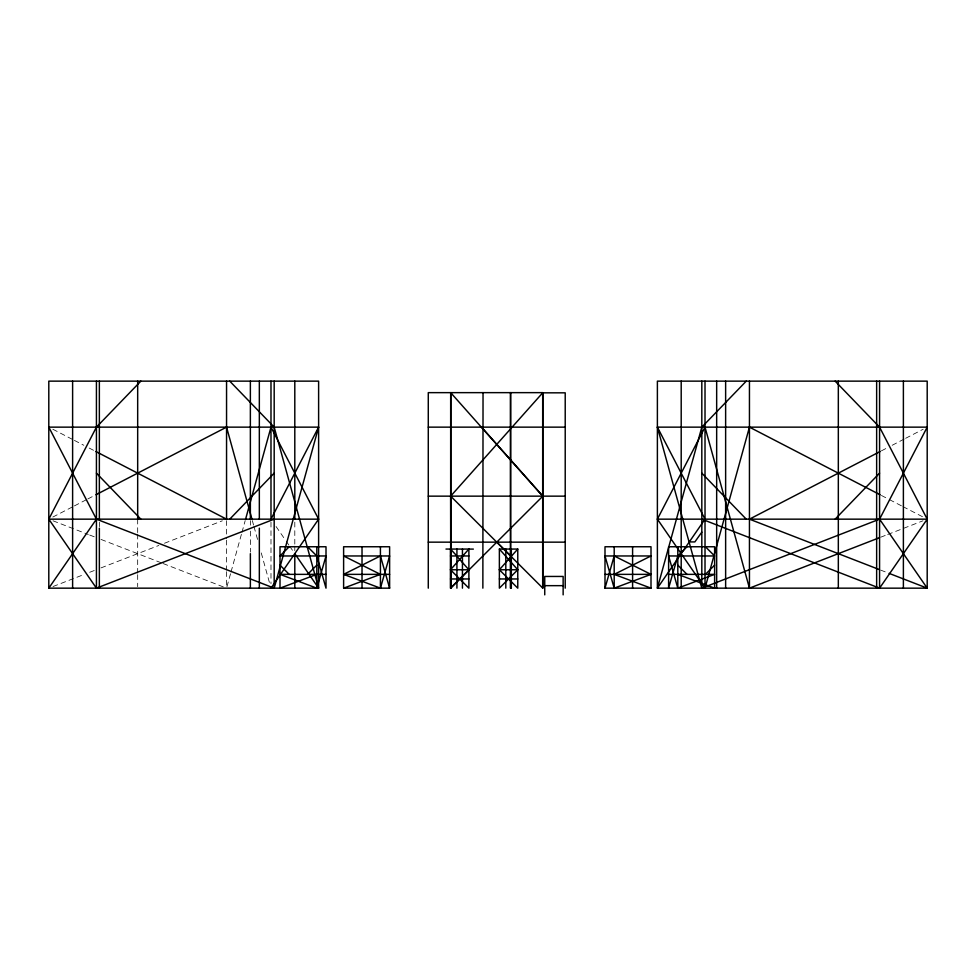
<?xml version="1.0" encoding="UTF-8"?>
<svg xmlns="http://www.w3.org/2000/svg" width="976" height="976" viewBox="0 0 976 976"><rect width="100%" height="100%" fill="white"/><g stroke="black" fill="none" stroke-linecap="round" stroke-linejoin="round"><path stroke-width="0.73" stroke-dasharray="4.88 3.66" d="M226.957 586.698L230.604 573.485M231.007 572.009L241.548 533.835M241.95 532.371L245.183 520.623M52.838 517.06L73.041 506.605M74.383 505.91L86.51 499.639M87.852 498.943L94.587 495.454M881.413 450.851L886.806 448.057M892.186 445.276L904.313 438.993M905.655 438.297L923.162 429.233M53.033 586.527L84.07 574.474M89.707 572.278L95.355 570.094M100.992 567.898L158.832 545.45M164.48 543.254L222.321 520.806M880.645 537.227L886.293 535.043M887.696 534.494L922.967 520.806M880.645 570.094L886.293 572.278M53.033 520.806L88.304 534.494M89.707 535.043L95.355 537.227M100.992 539.423L161.662 562.969M163.065 563.518L226.554 588.162M881.413 495.454L888.148 498.943M889.49 499.639L901.617 505.91M902.959 506.605L923.162 517.06M52.838 429.233L73.041 439.7M74.383 440.396L83.814 445.276M89.194 448.057L94.587 450.851M276.086 526.552L285.443 540.106M286.297 541.338L288.847 545.035M289.701 546.267L293.105 551.196M252.345 520.623L253.565 525.027M253.967 526.503L257.615 539.716M261.263 552.928L269.766 583.758M294.801 522.16L294.801 544.657M294.801 546.157L294.801 550.659M270.986 522.16L270.986 583.66M250.368 520.659L250.368 525.161M250.368 531.164L250.368 552.16M226.554 520.659L226.554 538.654M226.554 540.155L226.554 570.167M226.554 571.668L226.554 586.661M137.677 519.159L137.677 532.664M137.677 534.165L137.677 573.168M137.677 574.669L137.677 586.661M99.357 522.16L99.357 526.662"/><path stroke-width="1.46" d="M245.598 519.159L270.986 427.146L318.615 519.159L270.986 588.162M274.183 588.162L318.615 427.146L48.8 427.146L96.429 519.159L274.183 588.162L274.183 381.14M879.242 537.776L749.446 588.162L705.014 427.146L657.385 519.159L705.014 588.162L749.446 427.146L880.071 494.759M326.008 574.364L280.002 574.364L316.81 588.162L326.008 555.966L280.002 555.966L289.201 546.755M389.619 588.162L380.42 555.966L343.613 574.364L380.42 588.162L389.619 555.966L343.613 555.966L380.42 574.364L343.613 588.162L343.613 546.755L389.619 546.755L389.619 588.162L343.613 588.162M604.998 588.162L614.197 555.966L651.004 574.364L614.197 588.162L604.998 555.966L651.004 555.966L614.197 574.364L651.004 588.162L651.004 546.755L604.998 546.755L604.998 588.162L651.004 588.162M274.183 519.159L96.429 588.162L48.8 519.159L96.429 427.146L140.861 381.14M318.615 427.146L270.986 519.159L270.986 381.14M879.571 519.159L927.2 427.146L657.385 427.146L701.817 588.162L879.571 519.159L927.2 588.162L657.385 588.162L657.385 381.14L927.2 381.14L927.2 588.162L889.112 573.376M48.8 588.162L48.8 381.14L318.615 381.14L318.615 588.162L48.8 588.162L96.429 519.159M701.817 519.159L879.571 588.162L927.2 519.159L879.571 427.146L835.139 381.14M701.817 532.164L694.863 541.924L689.068 541.924M450.827 392.645L450.827 588.162L450.668 496.15L542.839 392.645L428.281 392.645L428.281 588.162M468.883 549.061L468.883 588.162L450.485 569.764L468.883 549.061L445.971 549.061M517.768 549.061L517.768 588.162L499.37 569.764L517.768 549.061L499.37 549.061L499.37 588.162L517.768 569.764L499.37 549.061M229.738 519.159L274.183 473.153M746.262 381.14L701.817 427.146L657.385 588.162L705.014 519.159L657.385 427.146M835.139 519.159L879.571 473.153M307.599 574.364L316.81 565.165M456.622 555.966L468.883 569.764L450.485 588.162L450.485 549.061L456.927 555.991M687.019 546.755L677.808 555.966L668.609 588.162L668.609 546.755L714.615 546.755L714.615 588.162L677.808 574.364M705.416 574.364L714.615 565.165M95.929 494.759L226.554 427.146L251.942 519.159M880.071 451.546L749.446 519.159L879.242 569.545M316.81 574.364L280.002 588.162L280.002 546.755L326.008 546.755L326.008 588.162L316.81 555.966L307.599 546.755M705.416 546.755L714.615 555.966L668.609 555.966L677.808 588.162L714.615 574.364L668.609 574.364M542.68 392.828L565.214 392.828L565.214 588.162M428.281 427.146L565.214 427.146M428.281 496.15L565.214 496.15M48.8 519.159L318.615 519.159M657.385 519.159L927.2 519.159M428.281 542.156L565.214 542.156M468.858 549.098L473.36 549.098M450.485 555.966L468.883 555.966M450.485 569.764L468.883 569.764M499.37 569.764L517.768 569.764M343.613 574.364L389.619 574.364M604.998 574.364L651.004 574.364M450.485 578.963L468.883 578.963M499.37 578.963L517.768 578.963M544.742 585.661L563.14 585.661M95.929 451.546L226.554 519.159L226.554 381.14M510.631 555.966L496.674 541.997M677.808 565.165L687.019 574.364M450.668 496.15L542.839 588.162L542.839 392.645M280.002 565.165L289.201 574.364M701.817 473.153L746.262 519.159M229.738 381.14L274.183 427.146L318.615 588.162L294.801 553.66L294.801 588.162M96.429 473.153L140.861 519.159M481.497 427.146L542.839 496.15L450.668 588.162L450.668 392.645L542.68 496.15M903.386 381.14L903.386 588.162M879.571 381.14L879.571 588.162M876.643 381.14L876.643 588.162M838.323 381.14L838.323 588.162M749.446 381.14L749.446 588.162M725.632 381.14L725.632 588.162M716.665 381.14L716.665 588.162M705.014 381.14L705.014 588.162M701.817 381.14L701.817 588.162M681.199 381.14L681.199 588.162M677.808 546.755L677.808 588.162M632.594 546.755L632.594 588.162M614.197 546.755L614.197 588.162M563.14 594.86L563.14 576.45L544.742 576.45L544.742 594.86M542.68 392.645L542.68 588.162M511.326 549.061L511.326 588.162M510.631 392.608L510.631 588.162M510.472 392.608L510.472 588.162M505.812 549.061L505.812 588.162M483.035 392.608L482.864 588.162M462.441 549.061L462.441 588.162M456.927 549.061L456.927 588.162M380.42 546.755L380.42 588.162M362.023 546.755L362.023 588.162M316.81 546.755L316.81 588.162M294.801 381.14L294.801 519.159M259.335 381.14L259.335 519.159M259.335 528.162L259.335 588.162M250.368 381.14L250.368 519.159M250.368 553.66L250.368 588.162M137.677 381.14L137.677 519.159M99.357 381.14L99.357 519.159M99.357 528.162L99.357 588.162M96.429 381.14L96.429 588.162M72.614 381.14L72.614 588.162"/></g></svg>
